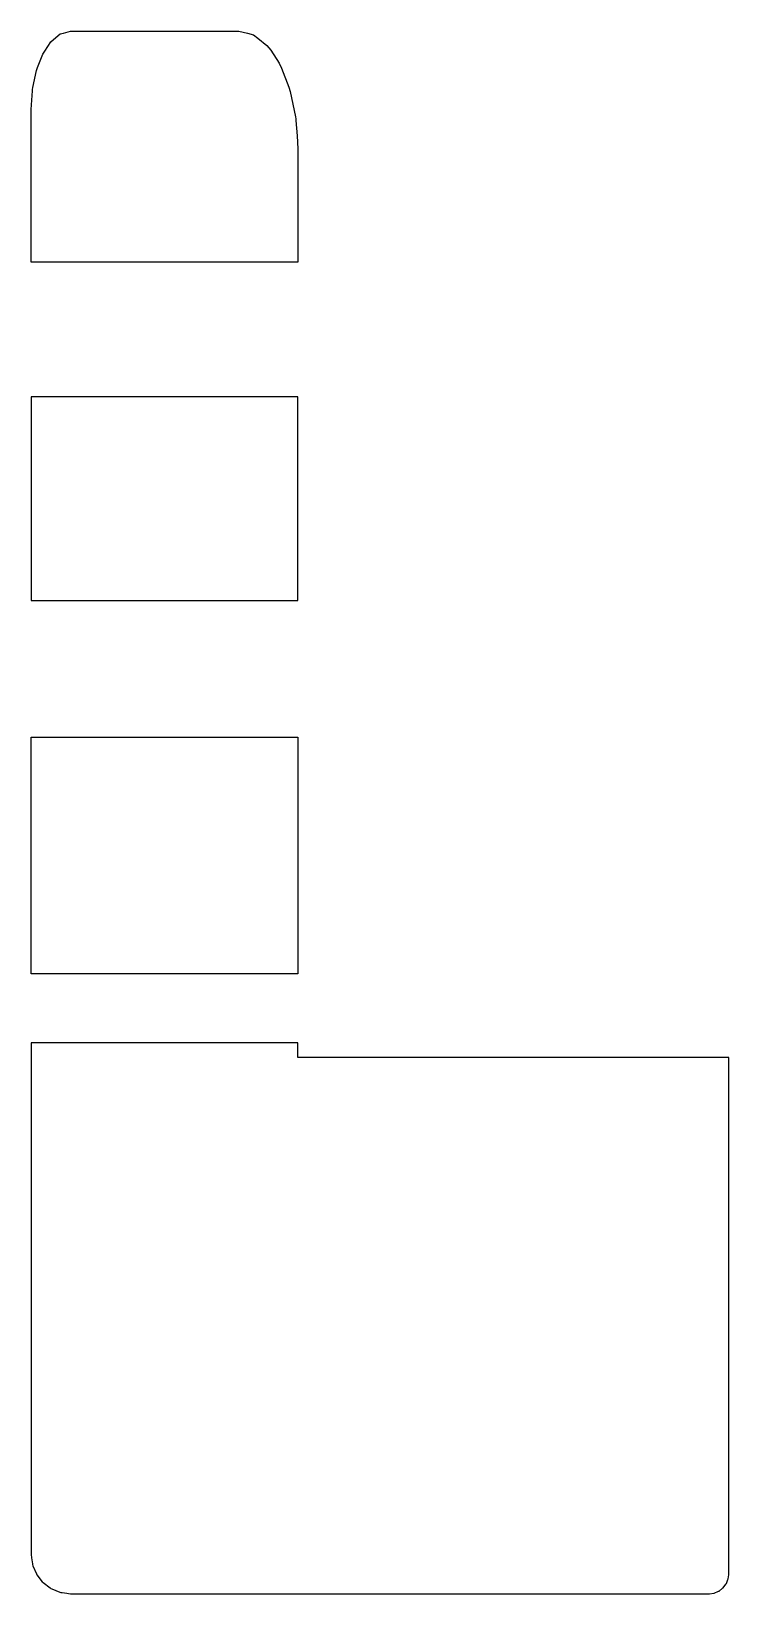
# Model space of a CAD drawing. Header units: metres. Extents: x 2.4 to 38, y -16 to 63.7.
import ezdxf

# ---------------------------------------------------------------- set-up
doc = ezdxf.new("R2010")
doc.units = ezdxf.units.M

msp = doc.modelspace()

# ---------------------------------------------------------------- linework, layer by layer
for p, q in [((3.086, 62.721), (3.4, 63.203)), ((3.4, 63.203), (3.54, 63.319)), ((3.54, 63.319), (3.882, 63.602)), ((3.882, 63.602), (4.047, 63.645)), ((4.047, 63.645), (4.4, 63.738)), ((4.4, 63.738), (10.097, 63.738)), ((10.097, 63.738), (13, 63.738)), ((13, 63.738), (13.439, 63.639)), ((13.439, 63.639), (13.736, 63.554)), ((13.736, 63.554), (13.973, 63.389)), ((13.973, 63.389), (14.432, 63.007)), ((14.432, 63.007), (14.62, 62.771)), ((2.724, 61.883), (2.986, 62.567)), ((2.986, 62.567), (3.086, 62.721)), ((14.62, 62.771), (15.052, 62.105)), ((2.487, 60.863), (2.668, 61.738)), ((2.668, 61.738), (2.724, 61.883)), ((15.052, 62.105), (15.179, 61.852)), ((15.179, 61.852), (15.551, 60.878)), ((2.4, 59.738), (2.463, 60.692)), ((2.463, 60.692), (2.468, 60.774)), ((2.468, 60.774), (2.487, 60.863)), ((15.551, 60.878), (15.616, 60.67)), ((15.616, 60.67), (15.882, 59.377)), ((2.4, 54.265), (2.4, 59.738)), ((15.882, 59.377), (15.9, 59.275)), ((15.9, 59.275), (15.905, 59.188)), ((15.905, 59.188), (15.964, 58.399)), ((15.964, 58.399), (16, 57.738)), ((16, 57.738), (16, 54.032)), ((16, 57.738), (16, 57.738)), ((2.4, 52.758), (2.4, 54.265)), ((16, 54.032), (16, 51.955)), ((2.4, 51.955), (2.4, 52.758)), ((13.199, 51.955), (2.4, 51.955)), ((16, 51.955), (13.199, 51.955)), ((5.201, 45.078), (2.4, 45.078)), ((2.4, 45.078), (2.4, 44.105)), ((16, 45.078), (5.201, 45.078)), ((16, 43.295), (16, 45.078)), ((2.4, 44.105), (2.4, 43.295)), ((2.4, 43.295), (2.4, 39.851)), ((16, 39.728), (16, 43.295)), ((16, 43.295), (16, 43.295)), ((2.4, 39.851), (2.4, 36.367)), ((16, 36.367), (16, 39.728)), ((2.4, 36.367), (2.4, 35.603)), ((16, 34.686), (16, 36.367)), ((2.4, 35.603), (2.4, 34.686)), ((2.4, 34.686), (5.039, 34.686)), ((5.039, 34.686), (16, 34.686)), ((2.4, 26.959), (2.4, 27.706)), ((2.4, 27.706), (13.361, 27.706)), ((13.361, 27.706), (16, 27.706)), ((16, 27.706), (16, 26.026)), ((2.4, 26.026), (2.4, 26.959)), ((2.4, 22.877), (2.4, 26.026)), ((16, 26.026), (16, 20.778)), ((16, 26.026), (16, 26.026)), ((2.4, 20.778), (2.4, 22.877)), ((2.4, 18.44), (2.4, 20.778)), ((16, 20.778), (16, 15.633)), ((2.4, 15.633), (2.4, 18.44)), ((10.479, 15.633), (2.4, 15.633)), ((16, 15.633), (10.479, 15.633)), ((7.921, 12.118), (2.4, 12.118)), ((2.4, 12.118), (2.4, 9.312)), ((16, 12.118), (7.921, 12.118)), ((16, 11.629), (16, 12.118)), ((16, 11.373), (16, 11.629)), ((20.183, 11.373), (16, 11.373)), ((29.458, 11.373), (20.183, 11.373)), ((38, 11.373), (29.458, 11.373)), ((38, -8.487), (38, 11.373)), ((2.4, 9.312), (2.4, 6.973)), ((2.4, 6.973), (2.4, 4.753)), ((2.4, 4.753), (2.4, 4.496)), ((2.4, 4.496), (2.4, 3.543)), ((2.4, 3.543), (2.4, 3.486)), ((2.4, 3.486), (2.4, 3.433)), ((2.4, 3.433), (2.4, 3.389)), ((2.4, 3.389), (2.4, -9.944)), ((38, -14.553), (38, -8.487)), ((2.4, -9.944), (2.4, -10.169)), ((2.4, -10.169), (2.4, -10.51)), ((2.4, -10.51), (2.4, -13.987)), ((2.4, -13.987), (2.4, -14)), ((2.4, -14), (2.41, -14.169)), ((2.41, -14.169), (2.461, -14.48)), ((2.461, -14.48), (2.467, -14.511)), ((2.467, -14.511), (2.488, -14.57)), ((2.488, -14.57), (2.66, -14.986)), ((2.66, -14.986), (2.692, -15.035)), ((2.692, -15.035), (2.965, -15.391)), ((37.969, -15.247), (37.997, -15.03)), ((37.997, -15.03), (38, -15)), ((38, -14.724), (38, -14.553)), ((38, -14.883), (38, -14.724)), ((38, -15), (38, -14.883)), ((2.965, -15.391), (3.002, -15.43)), ((3.002, -15.43), (3.358, -15.702)), ((3.358, -15.702), (3.402, -15.733)), ((3.402, -15.733), (3.453, -15.757)), ((3.453, -15.757), (3.859, -15.924)), ((3.859, -15.924), (3.913, -15.938)), ((3.913, -15.938), (3.971, -15.943)), ((3.971, -15.943), (4.212, -15.975)), ((3.971, -15.943), (3.971, -15.943)), ((37.262, -15.965), (37.476, -15.876)), ((37.476, -15.876), (37.506, -15.862)), ((37.506, -15.862), (37.687, -15.723)), ((37.687, -15.723), (37.716, -15.697)), ((37.716, -15.697), (37.853, -15.519)), ((37.853, -15.519), (37.877, -15.478)), ((37.877, -15.478), (37.961, -15.274)), ((37.961, -15.274), (37.969, -15.247)), ((4.212, -15.975), (4.309, -15.991)), ((4.309, -15.991), (4.4, -16)), ((4.4, -16), (13.317, -16)), ((13.317, -16), (15.189, -16)), ((15.189, -16), (16.09, -16)), ((16.09, -16), (36.52, -16)), ((36.52, -16), (37, -16)), ((37, -16), (37.011, -15.999)), ((37.011, -15.999), (37.241, -15.969)), ((37.241, -15.969), (37.251, -15.968)), ((37.251, -15.968), (37.262, -15.965))]:
    msp.add_line(p, q)

doc.saveas('drawing.dxf')
